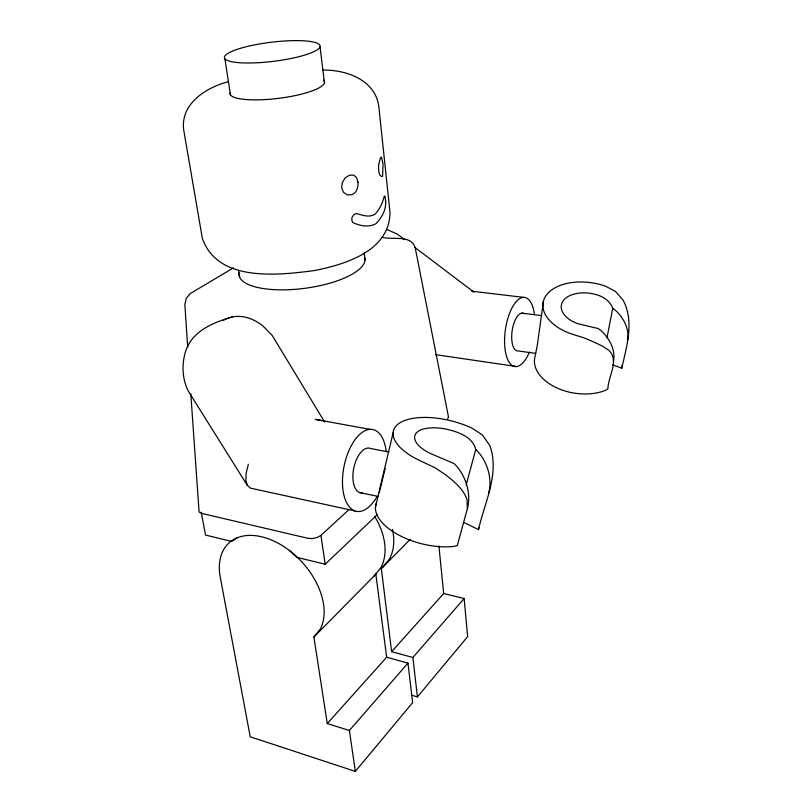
<?xml version="1.0" encoding="UTF-8"?>
<svg xmlns="http://www.w3.org/2000/svg" width="812" height="812" viewBox="0 0 812 812"><rect width="100%" height="100%" fill="white"/><g stroke="black" fill="none" stroke-linecap="round" stroke-linejoin="round"><path stroke-width="1.22" d="M543.451 301.11L537.219 345.75L534.986 356.732A44.264 27.801 9.5 0 0 555.905 387.456A44.264 27.801 9.5 0 0 605.255 390.45L607.904 388.989C607.934 376.656 619.759 360.65 608.756 350.226L601.996 345.892L593.521 341.903L584.325 337.995L570.45 333.59A45.868 27.425 9.1 0 1 546.385 295.101A45.868 27.425 9.1 0 1 605.407 286.108L615.394 291.366L623.159 300.278C634.507 321.623 626.61 346.379 621.789 368.212L612.654 364.862M606.96 337.772L612.745 308.327C610.512 301.902 604.747 297.649 598.596 295.355A27.354 16.352 9.1 0 0 563.284 300.673A27.354 16.352 9.1 0 0 577.748 323.663L598.282 328.576L601.337 330.89A36.246 27.283 34.4 0 1 613.486 361.584M379.295 492.539L385.152 468.453M463.784 522.37L478.501 529.627L478.948 527.465M375.469 507.013L393.089 432.908M248.35 464.291L246.178 473.031L245.833 480.207L247.305 485.353L250.472 488.144L354.844 510.921M478.501 529.627C484.439 502.608 499.999 473.731 489.849 445.585L482.358 434.897L471.721 427.995A54.556 24.157 14.5 0 0 399.981 422.788A54.556 24.157 14.5 0 0 419.286 460.353L434.948 467.702L445.433 474.675C454.162 481.475 463.266 488.804 467.012 499.542L467.357 508.698L457.298 545.623L453.766 546.395A53.074 26.167 14.7 0 1 396.987 534.063A53.074 26.167 14.7 0 1 376.616 502.598M466.2 484.865L475.73 449.503C474.218 442.205 468.047 437.272 461.683 434.187A32.531 14.393 14.5 0 0 418.728 431.01A32.531 14.393 14.5 0 0 430.421 453.482L454.03 463.561L457.247 466.798A43.726 35.302 56.6 0 1 467.357 508.698M447.493 419.083L448.508 417.084L415.348 248.462C411.826 233.947 392.237 240.464 381.884 237.155M327.266 723.573L313.899 637.055L320.354 628.965A63.427 41.026 47.6 0 0 276.76 542.487A63.427 41.026 47.6 0 0 220.296 577.383L250.238 736.788L355.351 771.4L412.628 702.654L407.969 663.12L386.664 657.223L327.266 723.573L349.393 730.495L355.351 771.4M374.099 576.033L380.899 567.618A59.57 41.026 47.5 0 0 374.525 516.239M375.844 574.257L386.664 657.223M381.041 568.989L410.233 539.29M382.756 567.243L389.567 558.839A59.012 40.996 47.4 0 0 392.47 529.465M411.4 695.153L417.419 696.899L467.661 636.598L464.139 598.525L443.687 593.531L391.638 651.671L412.872 657.487L464.139 598.525M349.393 730.495L407.969 663.12M313.899 637.055L376.149 573.881M289.407 550.526L296.847 557.347L325.165 564.259L377.478 514.443M348.927 509.652L320.953 535.352L325.165 564.259M237.023 537.859L231.653 541.431L205.558 535.067L201.203 512.179M233.48 267.858L190.12 293.65L186.232 298.39L184.862 304.52L187.704 347.333M321.024 535.291L317.33 537.463L312.468 538.559L307.789 538.275L201.924 513.448L199.082 511.996L190.81 393.921M232.618 316.893C214.307 322.252 194.383 329.763 186.486 348.805C181.512 362.345 181.756 377.824 188.151 390.866L247.305 485.353M228.639 81.718C205.416 87.351 178.356 105.154 184.172 132.671L202.3 238.139C217.525 282.353 277.349 275.339 314.071 270.619C345.344 264.489 389.466 251.05 390.014 212.582L378.879 107.194C375.844 80.165 346.724 69.71 322.932 70.086M523.486 297.344L471.833 291.224L473.751 292.005L414.577 247.193M521.933 313.148L541.624 315.604M535.849 353.403L518.249 350.936A19.062 7.947 -82 0 1 512.21 330.362A19.062 7.947 -82 0 1 523.963 313.645M435.547 354.651L516.726 366.537M369.947 429.345L315.218 419.368L321.664 420.606M388.816 451.99L370.688 448.539A22.777 11.419 -78.6 0 0 353.626 468.9A22.777 11.419 -78.6 0 0 362.487 492.854M359.513 492.529L378.118 496.436M386.756 229.441L397.322 234.089L404.549 239.601M612.745 308.327L615.74 310.59A35.586 27.273 34.1 0 1 627.503 340.949M475.73 449.503L478.877 452.639A42.549 34.835 56.4 0 1 488.591 493.483M324.648 422.037L272.101 335.295L262.956 325.998A48.74 37.149 66.6 0 0 223.483 320.273M238.545 270.305L239.692 277.369M224.894 58.789L230.476 94.913M320.029 46.67A48.202 9.612 -7 0 1 246.097 62.991A48.202 9.612 -7 0 1 250.624 45.716A48.202 9.612 -7 0 1 320.029 46.67L324.455 82.763M381.346 568.613L391.638 651.671M364.172 252.968L364.994 260.033M412.872 657.487L417.419 696.899M438.916 546.009L443.687 593.531M621.718 365.847L621.789 368.212M529.394 352.134A34.916 14.565 -82 0 1 506.81 357.219A34.916 14.565 -82 0 1 513.6 305.129A34.916 14.565 -82 0 1 534.377 313.848M376.697 497.167A41.727 20.919 -78.6 0 1 344.684 497.939A41.727 20.919 -78.6 0 1 357.564 436.562A41.727 20.919 -78.6 0 1 386.238 451.705M323.491 80.094A47.634 10.637 -7.1 0 1 281.541 97.958A47.634 10.637 -7.1 0 1 229.979 93.096M364.821 257.769A63.519 21.701 -7.5 0 1 302.714 288.575A63.519 21.701 -7.5 0 1 239.043 272.862M378.615 164.907C378.656 168.114 378.027 176.711 382.553 176.519L383.051 163.912L381.417 157.224L380.523 157.487L378.615 164.907M358.001 182.091C358.173 186.983 357.067 193.002 351.738 194.748L347.16 194.87L343.476 192.353L341.679 187.836L342.288 182.548L345.13 177.919L349.434 175.199L353.809 175.108L356.58 177.615L358.001 182.091M385.71 202.208C385.893 210.409 381.518 218.002 375.926 223.716C368.516 227.695 360.132 225.939 352.905 222.589L351.738 220.245L352.032 217.322L353.707 214.794L356.184 213.515C362.365 215.028 368.699 217.981 374.88 214.277C379.793 209.526 382.482 202.898 384.228 196.423L384.695 195.976L385.192 197.093L385.71 202.208"/></g></svg>
